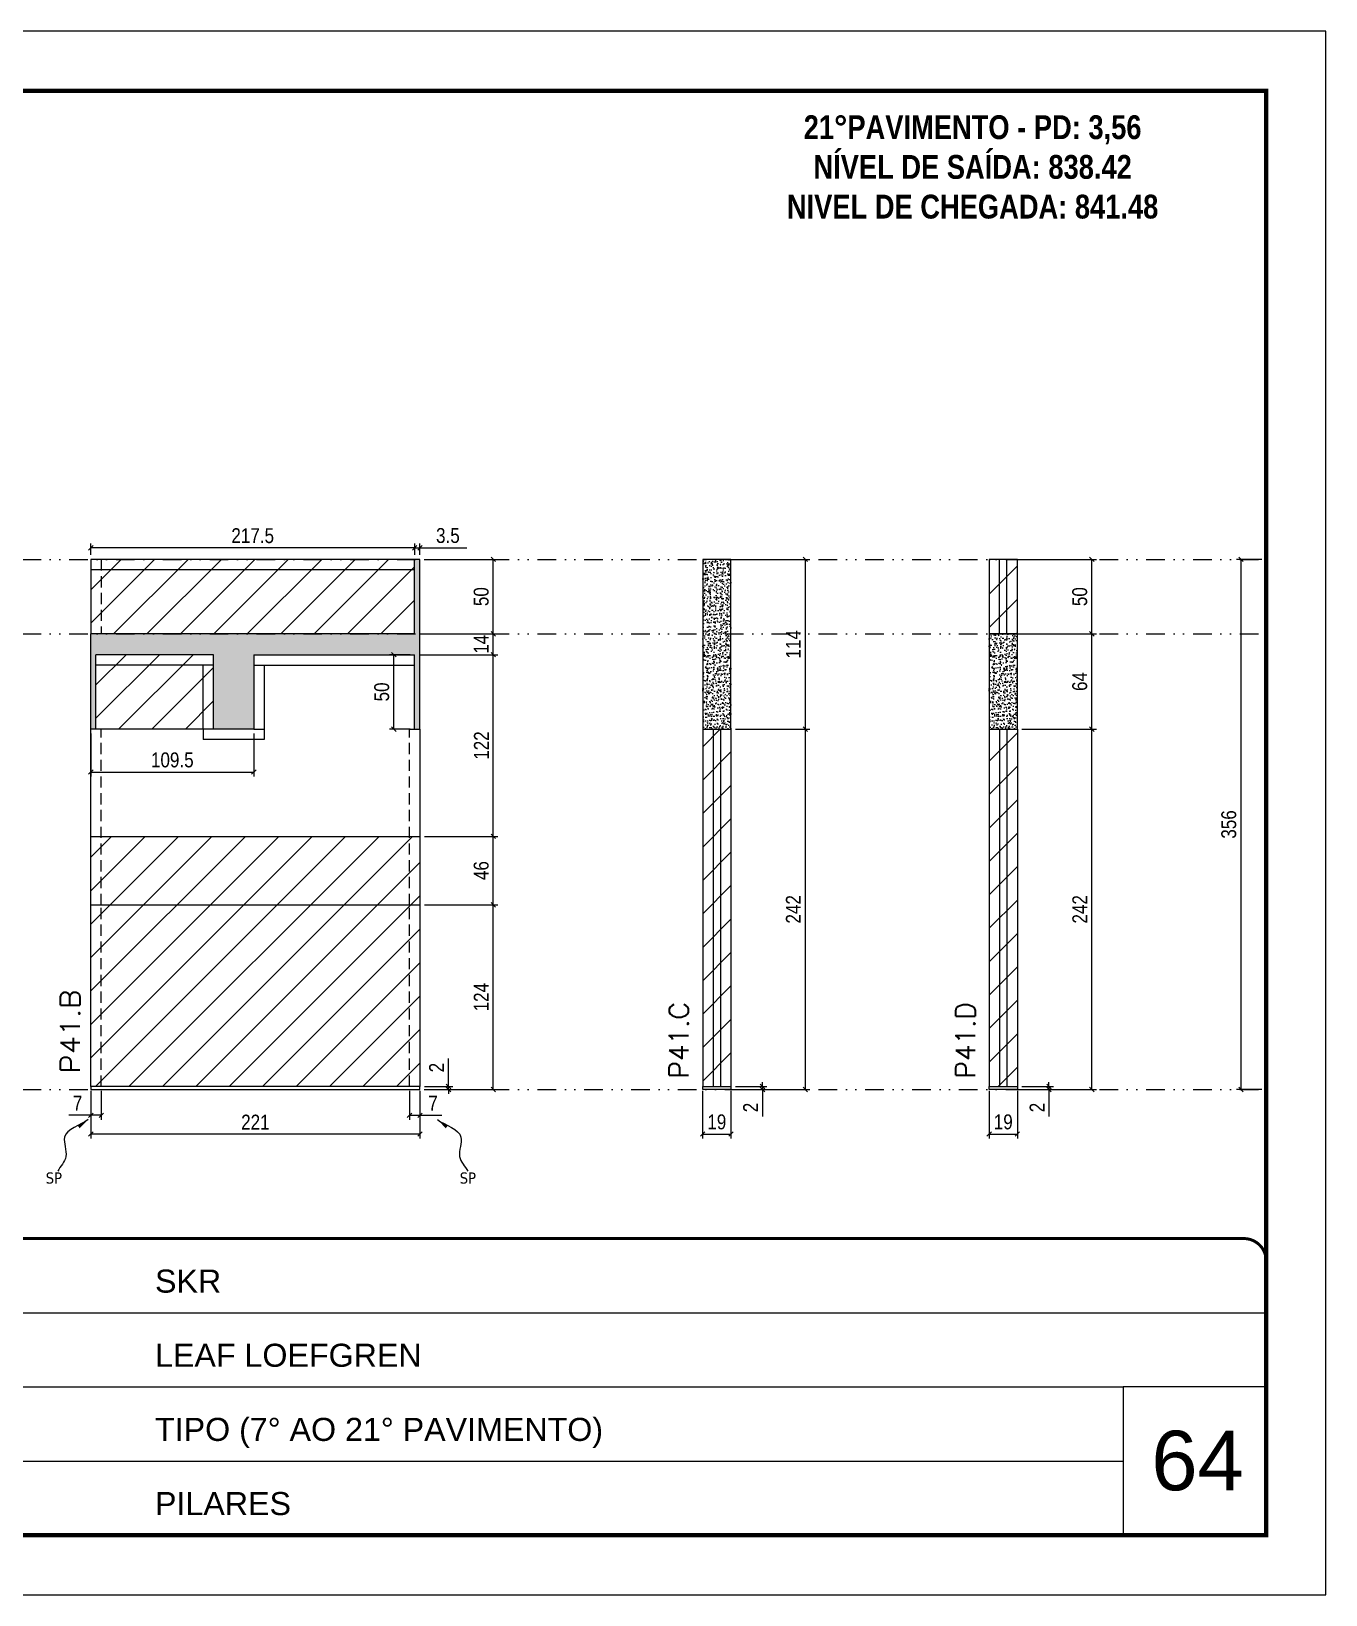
# Model space of a CAD drawing. Extents: x 14400 to 27878, y -21631 to 6985.
# Drawn here: x 19784 to 20653, y -11294 to -10244 of the extents above; entities that cross this region are included whole.
import ezdxf

# ---------------------------------------------------------------- set-up
doc = ezdxf.new("R2010")
doc.units = 0
for name, pattern in [('CONTINUO', [0]), ('DASHED', [0.75, 0.5, -0.25]), ('DIVIDE2', [0.625, 0.25, -0.125, 0, -0.125, 0, -0.125]), ('HIDDEN', [0.375, 0.25, -0.125])]:
    doc.linetypes.add(name, pattern=pattern)
for name, color, linetype, lineweight in [('CARIMBO', 255, 'Continuous', 9), ('Folhas', 255, 'Continuous', 9), ('Hachura', 251, 'Continuous', 9), ('SARRAFO DE PRESSAO', 251, 'DASHED', 9), ('Texto Seção', 7, 'Continuous', 15)]:
    doc.layers.add(name, color=color, linetype=linetype, lineweight=lineweight)
for name, color, linetype in [('COTA', 241, 'Continuous'), ('NOMENCLATURA', 7, 'Continuous'), ('Nível', 160, 'Continuous'), ('Painéis', 200, 'Continuous'), ('SARR_2.2x7', 40, 'Continuous'), ('Sarrafo de Pressão', 42, 'HIDDEN'), ('texto', 7, 'Continuous')]:
    doc.layers.add(name, color=color, linetype=linetype)
doc.styles.add('ARIAL', font='arial.ttf')
doc.styles.add('COTA TECNICA', font='techl___.ttf', dxfattribs={"height": 10})
doc.styles.add('COTA TECNICA-50', font='techl___.ttf', dxfattribs={"height": 10})
doc.styles.add('REGUA-120', font='ROMANS.shx', dxfattribs={"height": 15})
doc.styles.add('ROMANC', font='techb___.ttf', dxfattribs={"height": 2.5})
doc.styles.get("Standard").update_dxf_attribs({"font": 'arial.ttf'})
doc.dimstyles.new('COTA PAINEL-50', dxfattribs={"dimtxt": 10, "dimasz": 3, "dimexe": 3, "dimexo": 3, "dimgap": 3, "dimtad": 1, "dimdec": 1, "dimzin": 12, "dimdsep": 46, "dimtxsty": 'COTA TECNICA-50', "dimblk1": 'OBLIQUE', "dimblk2": 'OBLIQUE', "dimsah": 1, "dimcen": 0.9, "dimclrd": 4, "dimclre": 4, "dimclrt": 240, "dimadec": 1, "dimazin": 3, "dimtfac": 1, "dimtdec": 1, "dimtmove": 0, "dimatfit": 3, "dimfxl": 1, "dimtolj": 1, "dimtzin": 12, "dimarcsym": 0})
doc.dimstyles.new('PAINEL', dxfattribs={"dimtxt": 10, "dimasz": 3, "dimexe": 3, "dimexo": 3, "dimgap": 3, "dimtad": 1, "dimdec": 1, "dimzin": 12, "dimdsep": 46, "dimtxsty": 'COTA TECNICA', "dimblk1": 'OBLIQUE', "dimblk2": 'OBLIQUE', "dimsah": 1, "dimcen": 0.9, "dimclrd": 4, "dimclre": 4, "dimclrt": 240, "dimadec": 1, "dimazin": 3, "dimtfac": 1, "dimtdec": 1, "dimtmove": 0, "dimatfit": 3, "dimfxl": 1, "dimtolj": 1, "dimtzin": 12, "dimarcsym": 0})
doc.dimstyles.get("Standard").update_dxf_attribs({"dimtxt": 0.18, "dimasz": 0.18, "dimexe": 0.18, "dimexo": 0.0625, "dimgap": 0.09, "dimtad": 0, "dimtih": 1, "dimtoh": 1, "dimdec": 4, "dimzin": 0, "dimdsep": 46, "dimtxsty": 'Standard', "dimcen": 0.09, "dimadec": 0, "dimazin": 0, "dimtfac": 1, "dimtdec": 4, "dimtofl": 0, "dimtmove": 0, "dimatfit": 3, "dimfxl": 1, "dimtolj": 1, "dimtzin": 0, "dimarcsym": 0})

# ---------------------------------------------------------------- blocks, each defined once
blk = doc.blocks.new('9999999999')
at = {"color": 30, "linetype": 'CONTINUO'}
for p, q in [((98564.6, 34379.6), (99584, 34379.6)), ((98564.6, 34329.8), (99488, 34329.8)), ((99584, 34329.8), (99488, 34329.8)), ((99488, 34329.8), (99488, 34230.2)), ((98564.6, 34280), (99488, 34280))]:
    blk.add_line(p, q, dxfattribs=at)
at = {"color": 30, "linetype": 'CONTINUO', "const_width": 2}
blk.add_lwpolyline([(99584, 34230.2), (99584, 34414.4, 0.414214), (99569, 34429.4), (98229, 34429.4, 0.414214), (98214, 34414.4), (98214, 34245.2, 0.414214), (98229, 34230.2), (99584, 34230.2)], format="xyb", dxfattribs=at)
at = {"layer": 'Folhas'}
blk.add_lwpolyline([(98139, 34190.2), (99624, 34190.2), (99624, 35240.2), (98139, 35240.2)], close=True, dxfattribs=at)
at = {"layer": 'Folhas', "color": 30, "const_width": 3}
blk.add_lwpolyline([(98214, 34230.2), (99584, 34230.2), (99584, 35200.2), (98214, 35200.2)], close=True, dxfattribs=at)
at = {"color": 7, "linetype": 'Continuous', "ltscale": 5, "style": 'ARIAL'}
for s, height, p in [('SKR', 15.48, (98837.7, 34393.1)), ('LEAF LOEFGREN', 15.483, (98837.7, 34343.3)), ('TIPO (7° AO 21° PAVIMENTO)', 15.483, (98837.7, 34293.5)), ('PILARES', 15.48, (98837.7, 34243.7))]:
    blk.add_text(s, height=height, dxfattribs=at).set_placement(p)
blk = doc.blocks.new('_Oblique')
at = {"color": 0, "linetype": 'ByBlock', "lineweight": -2}
blk.add_line((-0.5, -0.5), (0.5, 0.5), dxfattribs=at)
blk = doc.blocks.new('*D4789')
at = {"layer": 'COTA', "color": 4, "lineweight": -2, "transparency": 16777216}
for p, q in [((20235, -10955.6), (20235, -10987.5)), ((20254, -10955.6), (20254, -10987.5)), ((20235, -10984.5), (20254, -10984.5))]:
    blk.add_line(p, q, dxfattribs=at)
at = {"layer": 'Defpoints', "color": 0, "transparency": 16777216}
for p in [(20235, -10952.6), (20254, -10952.6), (20254, -10984.5)]:
    blk.add_point(p, dxfattribs=at)
at = {"layer": 'COTA', "color": 4, "lineweight": -2, "transparency": 16777216, "xscale": 3, "yscale": 3, "zscale": 3, "rotation": 180}
blk.add_blockref('_Oblique', (20235, -10984.5), dxfattribs=at)
at = {"layer": 'COTA', "color": 4, "lineweight": -2, "transparency": 16777216, "xscale": 3, "yscale": 3, "zscale": 3}
blk.add_blockref('_Oblique', (20254, -10984.5), dxfattribs=at)
at = {"layer": 'COTA', "color": 240, "transparency": 16777216, "insert": (20244.5, -10976.4), "char_height": 10, "attachment_point": 5, "style": 'COTA TECNICA'}
blk.add_mtext('\\A1;19', dxfattribs=at)
blk = doc.blocks.new('*D4790')
at = {"layer": 'COTA', "color": 4, "lineweight": -2, "transparency": 16777216}
for p, q in [((20275.2, -10952.6), (20275.2, -10949.6)), ((20257, -10952.6), (20278.2, -10952.6)), ((20257, -10954.6), (20278.2, -10954.6)), ((20275.2, -10952.6), (20275.2, -10954.6)), ((20275.2, -10954.6), (20275.2, -10972.7))]:
    blk.add_line(p, q, dxfattribs=at)
at = {"layer": 'Defpoints', "color": 0, "transparency": 16777216}
for p in [(20254, -10952.6), (20254, -10954.6), (20275.2, -10952.6)]:
    blk.add_point(p, dxfattribs=at)
at = {"layer": 'COTA', "color": 4, "lineweight": -2, "transparency": 16777216, "xscale": 3, "yscale": 3, "zscale": 3}
for p, rotation in [((20275.2, -10952.6), 270), ((20275.2, -10954.6), 90)]:
    blk.add_blockref('_Oblique', p, dxfattribs=dict(at, rotation=rotation))
at = {"layer": 'COTA', "color": 240, "transparency": 16777216, "insert": (20267.2, -10966.7), "char_height": 10, "attachment_point": 5, "rotation": 90, "style": 'COTA TECNICA-50'}
blk.add_mtext('\\A1;2', dxfattribs=at)
blk = doc.blocks.new('*D4791')
at = {"layer": 'COTA', "color": 4, "lineweight": -2, "transparency": 16777216}
for p, q in [((20257, -10598.6), (20307, -10598.6)), ((20304, -10712.6), (20304, -10598.6)), ((20257, -10712.6), (20307, -10712.6))]:
    blk.add_line(p, q, dxfattribs=at)
at = {"layer": 'Defpoints', "color": 0, "transparency": 16777216}
for p in [(20254, -10598.6), (20304, -10598.6), (20254, -10712.6)]:
    blk.add_point(p, dxfattribs=at)
at = {"layer": 'COTA', "color": 4, "lineweight": -2, "transparency": 16777216, "xscale": 3, "yscale": 3, "zscale": 3}
for p, rotation in [((20304, -10598.6), 90), ((20304, -10712.6), 270)]:
    blk.add_blockref('_Oblique', p, dxfattribs=dict(at, rotation=rotation))
at = {"layer": 'COTA', "color": 240, "transparency": 16777216, "insert": (20295.9, -10655.6), "char_height": 10, "attachment_point": 5, "rotation": 90, "style": 'COTA TECNICA'}
blk.add_mtext('\\A1;114', dxfattribs=at)
blk = doc.blocks.new('*D4792')
at = {"layer": 'COTA', "color": 4, "lineweight": -2, "transparency": 16777216}
for p, q in [((20257, -10712.6), (20307, -10712.6)), ((20304, -10954.6), (20304, -10712.6)), ((20257, -10954.6), (20307, -10954.6))]:
    blk.add_line(p, q, dxfattribs=at)
at = {"layer": 'Defpoints', "color": 0, "transparency": 16777216}
for p in [(20254, -10712.6), (20304, -10712.6), (20254, -10954.6)]:
    blk.add_point(p, dxfattribs=at)
at = {"layer": 'COTA', "color": 4, "lineweight": -2, "transparency": 16777216, "xscale": 3, "yscale": 3, "zscale": 3}
for p, rotation in [((20304, -10712.6), 90), ((20304, -10954.6), 270)]:
    blk.add_blockref('_Oblique', p, dxfattribs=dict(at, rotation=rotation))
at = {"layer": 'COTA', "color": 240, "transparency": 16777216, "insert": (20295.9, -10833.6), "char_height": 10, "attachment_point": 5, "rotation": 90, "style": 'COTA TECNICA'}
blk.add_mtext('\\A1;242', dxfattribs=at)
blk = doc.blocks.new('*D4805')
at = {"layer": 'COTA', "color": 4, "lineweight": -2, "transparency": 16777216}
for p, q in [((20610.5, -10598.6), (20593.6, -10598.6)), ((20596.6, -10954.6), (20596.6, -10598.6)), ((20610.5, -10954.6), (20593.6, -10954.6))]:
    blk.add_line(p, q, dxfattribs=at)
at = {"layer": 'Defpoints', "color": 0, "transparency": 16777216}
for p in [(20596.6, -10598.6), (20613.5, -10598.6), (20613.5, -10954.6)]:
    blk.add_point(p, dxfattribs=at)
at = {"layer": 'COTA', "color": 4, "lineweight": -2, "transparency": 16777216, "xscale": 3, "yscale": 3, "zscale": 3}
for p, rotation in [((20596.6, -10598.6), 90), ((20596.6, -10954.6), 270)]:
    blk.add_blockref('_Oblique', p, dxfattribs=dict(at, rotation=rotation))
at = {"layer": 'COTA', "color": 240, "transparency": 16777216, "insert": (20588.4, -10776.6), "char_height": 10, "attachment_point": 5, "rotation": 90, "style": 'COTA TECNICA'}
blk.add_mtext('\\A1;356', dxfattribs=at)
blk = doc.blocks.new('*D4798')
at = {"layer": 'COTA', "color": 4, "lineweight": -2, "transparency": 16777216}
for p, q in [((19824.1, -10955.6), (19824.1, -10987.5)), ((20045.1, -10955.6), (20045.1, -10987.5)), ((20045.1, -10984.5), (19824.1, -10984.5))]:
    blk.add_line(p, q, dxfattribs=at)
at = {"layer": 'Defpoints', "color": 0, "transparency": 16777216}
for p in [(19824.1, -10952.6), (20045.1, -10952.6), (19824.1, -10984.5)]:
    blk.add_point(p, dxfattribs=at)
at = {"layer": 'COTA', "color": 4, "lineweight": -2, "transparency": 16777216, "xscale": 3, "yscale": 3, "zscale": 3, "rotation": 180}
blk.add_blockref('_Oblique', (19824.1, -10984.5), dxfattribs=at)
at = {"layer": 'COTA', "color": 4, "lineweight": -2, "transparency": 16777216, "xscale": 3, "yscale": 3, "zscale": 3}
blk.add_blockref('_Oblique', (20045.1, -10984.5), dxfattribs=at)
at = {"layer": 'COTA', "color": 240, "transparency": 16777216, "insert": (19934.6, -10976.5), "char_height": 10, "attachment_point": 5, "style": 'COTA TECNICA'}
blk.add_mtext('\\A1;221', dxfattribs=at)
blk = doc.blocks.new('*D4799')
at = {"layer": 'COTA', "color": 4, "lineweight": -2, "transparency": 16777216}
for p, q in [((20038.1, -10955.6), (20038.1, -10974.9)), ((20045.1, -10957.6), (20045.1, -10974.9)), ((20038.1, -10971.9), (20045.1, -10971.9)), ((20045.1, -10971.9), (20059.8, -10971.9))]:
    blk.add_line(p, q, dxfattribs=at)
at = {"layer": 'Defpoints', "color": 0, "transparency": 16777216}
for p in [(20038.1, -10952.6), (20045.1, -10954.6), (20045.1, -10971.9)]:
    blk.add_point(p, dxfattribs=at)
at = {"layer": 'COTA', "color": 4, "lineweight": -2, "transparency": 16777216, "xscale": 3, "yscale": 3, "zscale": 3, "rotation": 180}
blk.add_blockref('_Oblique', (20038.1, -10971.9), dxfattribs=at)
at = {"layer": 'COTA', "color": 4, "lineweight": -2, "transparency": 16777216, "xscale": 3, "yscale": 3, "zscale": 3}
blk.add_blockref('_Oblique', (20045.1, -10971.9), dxfattribs=at)
at = {"layer": 'COTA', "color": 240, "transparency": 16777216, "insert": (20053.9, -10963.8), "char_height": 10, "attachment_point": 5, "style": 'COTA TECNICA-50'}
blk.add_mtext('\\A1;7', dxfattribs=at)
blk = doc.blocks.new('*D4800')
at = {"layer": 'COTA', "color": 4, "lineweight": -2, "transparency": 16777216}
for p, q in [((19824.1, -10957.6), (19824.1, -10974.9)), ((19831.1, -10955.6), (19831.1, -10974.9)), ((19824.1, -10971.9), (19809.3, -10971.9)), ((19831.1, -10971.9), (19824.1, -10971.9))]:
    blk.add_line(p, q, dxfattribs=at)
at = {"layer": 'Defpoints', "color": 0, "transparency": 16777216}
for p in [(19824.1, -10954.6), (19831.1, -10952.6), (19824.1, -10971.9)]:
    blk.add_point(p, dxfattribs=at)
at = {"layer": 'COTA', "color": 4, "lineweight": -2, "transparency": 16777216, "xscale": 3, "yscale": 3, "zscale": 3, "rotation": 180}
blk.add_blockref('_Oblique', (19824.1, -10971.9), dxfattribs=at)
at = {"layer": 'COTA', "color": 4, "lineweight": -2, "transparency": 16777216, "xscale": 3, "yscale": 3, "zscale": 3}
blk.add_blockref('_Oblique', (19831.1, -10971.9), dxfattribs=at)
at = {"layer": 'COTA', "color": 240, "transparency": 16777216, "insert": (19815.2, -10963.8), "char_height": 10, "attachment_point": 5, "style": 'COTA TECNICA-50'}
blk.add_mtext('\\A1;7', dxfattribs=at)
blk = doc.blocks.new('*D4801')
at = {"layer": 'COTA', "color": 4, "lineweight": -2, "transparency": 16777216}
for p, q in [((20064.3, -10952.6), (20064.3, -10933.8)), ((20048.1, -10952.6), (20067.3, -10952.6)), ((20048.1, -10954.6), (20067.3, -10954.6)), ((20064.3, -10954.6), (20064.3, -10952.6)), ((20064.3, -10954.6), (20064.3, -10957.6))]:
    blk.add_line(p, q, dxfattribs=at)
at = {"layer": 'Defpoints', "color": 0, "transparency": 16777216}
for p in [(20045.1, -10952.6), (20045.1, -10954.6), (20064.3, -10954.6)]:
    blk.add_point(p, dxfattribs=at)
at = {"layer": 'COTA', "color": 4, "lineweight": -2, "transparency": 16777216, "xscale": 3, "yscale": 3, "zscale": 3}
for p, rotation in [((20064.3, -10952.6), 270), ((20064.3, -10954.6), 90)]:
    blk.add_blockref('_Oblique', p, dxfattribs=dict(at, rotation=rotation))
at = {"layer": 'COTA', "color": 240, "transparency": 16777216, "insert": (20056.3, -10939.9), "char_height": 10, "attachment_point": 5, "rotation": 90, "style": 'COTA TECNICA-50'}
blk.add_mtext('\\A1;2', dxfattribs=at)
blk = doc.blocks.new('*D4802')
at = {"layer": 'COTA', "color": 4, "linetype": 'ByBlock', "lineweight": -2, "transparency": 16777216}
for p, q in [((20048.1, -10830.6), (20097.4, -10830.6)), ((20094.4, -10954.6), (20094.4, -10830.6)), ((20048.1, -10954.6), (20097.4, -10954.6))]:
    blk.add_line(p, q, dxfattribs=at)
at = {"layer": 'Defpoints', "color": 0, "linetype": 'ByBlock', "transparency": 16777216}
for p in [(20045.1, -10830.6), (20094.4, -10830.6), (20045.1, -10954.6)]:
    blk.add_point(p, dxfattribs=at)
at = {"layer": 'COTA', "color": 4, "linetype": 'ByBlock', "lineweight": -2, "transparency": 16777216, "xscale": 3, "yscale": 3, "zscale": 3}
for p, rotation in [((20094.4, -10830.6), 90), ((20094.4, -10954.6), 270)]:
    blk.add_blockref('_Oblique', p, dxfattribs=dict(at, rotation=rotation))
at = {"layer": 'COTA', "color": 240, "linetype": 'ByBlock', "transparency": 16777216, "insert": (20086.3, -10892.6), "char_height": 10, "attachment_point": 5, "rotation": 90, "style": 'COTA TECNICA'}
blk.add_mtext('\\A1;124', dxfattribs=at)
blk = doc.blocks.new('*D4803')
at = {"layer": 'COTA', "color": 4, "lineweight": -2, "transparency": 16777216}
for p, q in [((20041.6, -10590.8), (20038.6, -10590.8)), ((20041.6, -10595.6), (20041.6, -10587.8)), ((20041.6, -10590.8), (20045.1, -10590.8)), ((20045.1, -10595.6), (20045.1, -10587.8)), ((20045.1, -10590.8), (20076.7, -10590.8))]:
    blk.add_line(p, q, dxfattribs=at)
at = {"layer": 'Defpoints', "color": 0, "transparency": 16777216}
for p in [(20045.1, -10590.8), (20041.6, -10598.6), (20045.1, -10598.6)]:
    blk.add_point(p, dxfattribs=at)
at = {"layer": 'COTA', "color": 4, "lineweight": -2, "transparency": 16777216, "xscale": 3, "yscale": 3, "zscale": 3}
blk.add_blockref('_Oblique', (20041.6, -10590.8), dxfattribs=at)
at = {"layer": 'COTA', "color": 4, "lineweight": -2, "transparency": 16777216, "xscale": 3, "yscale": 3, "zscale": 3, "rotation": 180}
blk.add_blockref('_Oblique', (20045.1, -10590.8), dxfattribs=at)
at = {"layer": 'COTA', "color": 240, "transparency": 16777216, "insert": (20063.9, -10582.6), "char_height": 10, "attachment_point": 5, "style": 'COTA TECNICA'}
blk.add_mtext('\\A1;3.5', dxfattribs=at)
blk = doc.blocks.new('*D4804')
at = {"layer": 'COTA', "color": 4, "lineweight": -2, "transparency": 16777216}
for p, q in [((19824.1, -10595.6), (19824.1, -10587.8)), ((20041.6, -10590.8), (19824.1, -10590.8)), ((20041.6, -10595.6), (20041.6, -10587.8))]:
    blk.add_line(p, q, dxfattribs=at)
at = {"layer": 'Defpoints', "color": 0, "transparency": 16777216}
for p in [(19824.1, -10590.8), (19824.1, -10598.6), (20041.6, -10598.6)]:
    blk.add_point(p, dxfattribs=at)
at = {"layer": 'COTA', "color": 4, "lineweight": -2, "transparency": 16777216, "xscale": 3, "yscale": 3, "zscale": 3, "rotation": 180}
blk.add_blockref('_Oblique', (19824.1, -10590.8), dxfattribs=at)
at = {"layer": 'COTA', "color": 4, "lineweight": -2, "transparency": 16777216, "xscale": 3, "yscale": 3, "zscale": 3}
blk.add_blockref('_Oblique', (20041.6, -10590.8), dxfattribs=at)
at = {"layer": 'COTA', "color": 240, "transparency": 16777216, "insert": (19932.8, -10582.7), "char_height": 10, "attachment_point": 5, "style": 'COTA TECNICA'}
blk.add_mtext('\\A1;217.5', dxfattribs=at)
blk = doc.blocks.new('*D4808')
at = {"layer": 'COTA', "color": 4, "lineweight": -2, "transparency": 16777216}
for p, q in [((20044.6, -10648.6), (20097.4, -10648.6)), ((20094.4, -10662.6), (20094.4, -10648.6)), ((20044.6, -10662.6), (20097.4, -10662.6))]:
    blk.add_line(p, q, dxfattribs=at)
at = {"layer": 'Defpoints', "color": 0, "transparency": 16777216}
for p in [(20041.6, -10648.6), (20094.4, -10648.6), (20041.6, -10662.6)]:
    blk.add_point(p, dxfattribs=at)
at = {"layer": 'COTA', "color": 4, "lineweight": -2, "transparency": 16777216, "xscale": 3, "yscale": 3, "zscale": 3}
for p, rotation in [((20094.4, -10648.6), 90), ((20094.4, -10662.6), 270)]:
    blk.add_blockref('_Oblique', p, dxfattribs=dict(at, rotation=rotation))
at = {"layer": 'COTA', "color": 240, "transparency": 16777216, "insert": (20086.3, -10655.6), "char_height": 10, "attachment_point": 5, "rotation": 90, "style": 'COTA TECNICA'}
blk.add_mtext('\\A1;14', dxfattribs=at)
blk = doc.blocks.new('*D4809')
at = {"layer": 'COTA', "color": 4, "lineweight": -2, "transparency": 16777216}
for p, q in [((20048.1, -10598.6), (20097.4, -10598.6)), ((20094.4, -10648.6), (20094.4, -10598.6)), ((20044.6, -10648.6), (20097.4, -10648.6))]:
    blk.add_line(p, q, dxfattribs=at)
at = {"layer": 'Defpoints', "color": 0, "transparency": 16777216}
for p in [(20045.1, -10598.6), (20094.4, -10598.6), (20041.6, -10648.6)]:
    blk.add_point(p, dxfattribs=at)
at = {"layer": 'COTA', "color": 4, "lineweight": -2, "transparency": 16777216, "xscale": 3, "yscale": 3, "zscale": 3}
for p, rotation in [((20094.4, -10598.6), 90), ((20094.4, -10648.6), 270)]:
    blk.add_blockref('_Oblique', p, dxfattribs=dict(at, rotation=rotation))
at = {"layer": 'COTA', "color": 240, "transparency": 16777216, "insert": (20086.3, -10623.6), "char_height": 10, "attachment_point": 5, "rotation": 90, "style": 'COTA TECNICA'}
blk.add_mtext('\\A1;50', dxfattribs=at)
blk = doc.blocks.new('*D4810')
at = {"layer": 'COTA', "color": 4, "lineweight": -2, "transparency": 16777216}
for p, q in [((19824.1, -10715.6), (19824.1, -10744.4)), ((19933.6, -10715.6), (19933.6, -10744.4)), ((19824.1, -10741.4), (19933.6, -10741.4))]:
    blk.add_line(p, q, dxfattribs=at)
at = {"layer": 'Defpoints', "color": 0, "transparency": 16777216}
for p in [(19824.1, -10712.6), (19933.6, -10712.6), (19933.6, -10741.4)]:
    blk.add_point(p, dxfattribs=at)
at = {"layer": 'COTA', "color": 4, "lineweight": -2, "transparency": 16777216, "xscale": 3, "yscale": 3, "zscale": 3, "rotation": 180}
blk.add_blockref('_Oblique', (19824.1, -10741.4), dxfattribs=at)
at = {"layer": 'COTA', "color": 4, "lineweight": -2, "transparency": 16777216, "xscale": 3, "yscale": 3, "zscale": 3}
blk.add_blockref('_Oblique', (19933.6, -10741.4), dxfattribs=at)
at = {"layer": 'COTA', "color": 240, "transparency": 16777216, "insert": (19878.8, -10733.3), "char_height": 10, "attachment_point": 5, "style": 'COTA TECNICA'}
blk.add_mtext('\\A1;109.5', dxfattribs=at)
blk = doc.blocks.new('*D4812')
at = {"layer": 'COTA', "color": 4, "lineweight": -2, "transparency": 16777216}
for p, q in [((20427.4, -10955.6), (20427.4, -10987.5)), ((20446.4, -10955.6), (20446.4, -10987.5)), ((20427.4, -10984.5), (20446.4, -10984.5))]:
    blk.add_line(p, q, dxfattribs=at)
at = {"layer": 'Defpoints', "color": 0, "transparency": 16777216}
for p in [(20427.4, -10952.6), (20446.4, -10952.6), (20446.4, -10984.5)]:
    blk.add_point(p, dxfattribs=at)
at = {"layer": 'COTA', "color": 4, "lineweight": -2, "transparency": 16777216, "xscale": 3, "yscale": 3, "zscale": 3, "rotation": 180}
blk.add_blockref('_Oblique', (20427.4, -10984.5), dxfattribs=at)
at = {"layer": 'COTA', "color": 4, "lineweight": -2, "transparency": 16777216, "xscale": 3, "yscale": 3, "zscale": 3}
blk.add_blockref('_Oblique', (20446.4, -10984.5), dxfattribs=at)
at = {"layer": 'COTA', "color": 240, "transparency": 16777216, "insert": (20436.9, -10976.4), "char_height": 10, "attachment_point": 5, "style": 'COTA TECNICA'}
blk.add_mtext('\\A1;19', dxfattribs=at)
blk = doc.blocks.new('*D4813')
at = {"layer": 'COTA', "color": 4, "lineweight": -2, "transparency": 16777216}
for p, q in [((20467.6, -10952.6), (20467.6, -10949.6)), ((20449.4, -10952.6), (20470.6, -10952.6)), ((20449.4, -10954.6), (20470.6, -10954.6)), ((20467.6, -10952.6), (20467.6, -10954.6)), ((20467.6, -10954.6), (20467.6, -10972.7))]:
    blk.add_line(p, q, dxfattribs=at)
at = {"layer": 'Defpoints', "color": 0, "transparency": 16777216}
for p in [(20446.4, -10952.6), (20446.4, -10954.6), (20467.6, -10952.6)]:
    blk.add_point(p, dxfattribs=at)
at = {"layer": 'COTA', "color": 4, "lineweight": -2, "transparency": 16777216, "xscale": 3, "yscale": 3, "zscale": 3}
for p, rotation in [((20467.6, -10952.6), 270), ((20467.6, -10954.6), 90)]:
    blk.add_blockref('_Oblique', p, dxfattribs=dict(at, rotation=rotation))
at = {"layer": 'COTA', "color": 240, "transparency": 16777216, "insert": (20459.6, -10966.7), "char_height": 10, "attachment_point": 5, "rotation": 90, "style": 'COTA TECNICA-50'}
blk.add_mtext('\\A1;2', dxfattribs=at)
blk = doc.blocks.new('*D4814')
at = {"layer": 'COTA', "color": 4, "lineweight": -2, "transparency": 16777216}
for p, q in [((20449.4, -10648.6), (20499.4, -10648.6)), ((20496.4, -10712.6), (20496.4, -10648.6)), ((20449.4, -10712.6), (20499.4, -10712.6))]:
    blk.add_line(p, q, dxfattribs=at)
at = {"layer": 'Defpoints', "color": 0, "transparency": 16777216}
for p in [(20446.4, -10648.6), (20496.4, -10648.6), (20446.4, -10712.6)]:
    blk.add_point(p, dxfattribs=at)
at = {"layer": 'COTA', "color": 4, "lineweight": -2, "transparency": 16777216, "xscale": 3, "yscale": 3, "zscale": 3}
for p, rotation in [((20496.4, -10648.6), 90), ((20496.4, -10712.6), 270)]:
    blk.add_blockref('_Oblique', p, dxfattribs=dict(at, rotation=rotation))
at = {"layer": 'COTA', "color": 240, "transparency": 16777216, "insert": (20488.3, -10680.6), "char_height": 10, "attachment_point": 5, "rotation": 90, "style": 'COTA TECNICA'}
blk.add_mtext('\\A1;64', dxfattribs=at)
blk = doc.blocks.new('*D4815')
at = {"layer": 'COTA', "color": 4, "lineweight": -2, "transparency": 16777216}
for p, q in [((20449.4, -10712.6), (20499.4, -10712.6)), ((20496.4, -10954.6), (20496.4, -10712.6)), ((20449.4, -10954.6), (20499.4, -10954.6))]:
    blk.add_line(p, q, dxfattribs=at)
at = {"layer": 'Defpoints', "color": 0, "transparency": 16777216}
for p in [(20446.4, -10712.6), (20496.4, -10712.6), (20446.4, -10954.6)]:
    blk.add_point(p, dxfattribs=at)
at = {"layer": 'COTA', "color": 4, "lineweight": -2, "transparency": 16777216, "xscale": 3, "yscale": 3, "zscale": 3}
for p, rotation in [((20496.4, -10712.6), 90), ((20496.4, -10954.6), 270)]:
    blk.add_blockref('_Oblique', p, dxfattribs=dict(at, rotation=rotation))
at = {"layer": 'COTA', "color": 240, "transparency": 16777216, "insert": (20488.3, -10833.6), "char_height": 10, "attachment_point": 5, "rotation": 90, "style": 'COTA TECNICA'}
blk.add_mtext('\\A1;242', dxfattribs=at)
blk = doc.blocks.new('*D4806')
at = {"layer": 'COTA', "color": 4, "lineweight": -2, "transparency": 16777216}
for p, q in [((20449.4, -10598.6), (20499.4, -10598.6)), ((20496.4, -10648.6), (20496.4, -10598.6)), ((20449.4, -10648.6), (20499.4, -10648.6))]:
    blk.add_line(p, q, dxfattribs=at)
at = {"layer": 'Defpoints', "color": 0, "transparency": 16777216}
for p in [(20446.4, -10598.6), (20496.4, -10598.6), (20446.4, -10648.6)]:
    blk.add_point(p, dxfattribs=at)
at = {"layer": 'COTA', "color": 4, "lineweight": -2, "transparency": 16777216, "xscale": 3, "yscale": 3, "zscale": 3}
for p, rotation in [((20496.4, -10598.6), 90), ((20496.4, -10648.6), 270)]:
    blk.add_blockref('_Oblique', p, dxfattribs=dict(at, rotation=rotation))
at = {"layer": 'COTA', "color": 240, "transparency": 16777216, "insert": (20488.3, -10623.6), "char_height": 10, "attachment_point": 5, "rotation": 90, "style": 'COTA TECNICA'}
blk.add_mtext('\\A1;50', dxfattribs=at)
blk = doc.blocks.new('*D4830')
at = {"layer": 'COTA', "color": 4, "lineweight": -2, "transparency": 16777216}
for p, q in [((20038.6, -10662.6), (20024.6, -10662.6)), ((20027.6, -10712.6), (20027.6, -10662.6)), ((20038.6, -10712.6), (20024.6, -10712.6))]:
    blk.add_line(p, q, dxfattribs=at)
at = {"layer": 'Defpoints', "color": 0, "transparency": 16777216}
for p in [(20027.6, -10662.6), (20041.6, -10662.6), (20041.6, -10712.6)]:
    blk.add_point(p, dxfattribs=at)
at = {"layer": 'COTA', "color": 4, "lineweight": -2, "transparency": 16777216, "xscale": 3, "yscale": 3, "zscale": 3}
for p, rotation in [((20027.6, -10662.6), 90), ((20027.6, -10712.6), 270)]:
    blk.add_blockref('_Oblique', p, dxfattribs=dict(at, rotation=rotation))
at = {"layer": 'COTA', "color": 240, "transparency": 16777216, "insert": (20019.5, -10687.6), "char_height": 10, "attachment_point": 5, "rotation": 90, "style": 'COTA TECNICA'}
blk.add_mtext('\\A1;50', dxfattribs=at)
blk = doc.blocks.new('*D4831')
at = {"layer": 'COTA', "color": 4, "lineweight": -2, "transparency": 16777216}
for p, q in [((20048.1, -10784.6), (20097.4, -10784.6)), ((20094.4, -10830.6), (20094.4, -10784.6)), ((20048.1, -10830.6), (20097.4, -10830.6))]:
    blk.add_line(p, q, dxfattribs=at)
at = {"layer": 'Defpoints', "color": 0, "transparency": 16777216}
for p in [(20045.1, -10784.6), (20094.4, -10784.6), (20045.1, -10830.6)]:
    blk.add_point(p, dxfattribs=at)
at = {"layer": 'COTA', "color": 4, "lineweight": -2, "transparency": 16777216, "xscale": 3, "yscale": 3, "zscale": 3}
for p, rotation in [((20094.4, -10784.6), 90), ((20094.4, -10830.6), 270)]:
    blk.add_blockref('_Oblique', p, dxfattribs=dict(at, rotation=rotation))
at = {"layer": 'COTA', "color": 240, "transparency": 16777216, "insert": (20086.3, -10807.6), "char_height": 10, "attachment_point": 5, "rotation": 90, "style": 'COTA TECNICA'}
blk.add_mtext('\\A1;46', dxfattribs=at)
blk = doc.blocks.new('*D4816')
at = {"layer": 'COTA', "color": 4, "lineweight": -2, "transparency": 16777216}
for p, q in [((20044.6, -10662.6), (20097.4, -10662.6)), ((20094.4, -10784.6), (20094.4, -10662.6)), ((20048.1, -10784.6), (20097.4, -10784.6))]:
    blk.add_line(p, q, dxfattribs=at)
at = {"layer": 'Defpoints', "color": 0, "transparency": 16777216}
for p in [(20041.6, -10662.6), (20094.4, -10662.6), (20045.1, -10784.6)]:
    blk.add_point(p, dxfattribs=at)
at = {"layer": 'COTA', "color": 4, "lineweight": -2, "transparency": 16777216, "xscale": 3, "yscale": 3, "zscale": 3}
for p, rotation in [((20094.4, -10662.6), 90), ((20094.4, -10784.6), 270)]:
    blk.add_blockref('_Oblique', p, dxfattribs=dict(at, rotation=rotation))
at = {"layer": 'COTA', "color": 240, "transparency": 16777216, "insert": (20086.4, -10723.6), "char_height": 10, "attachment_point": 5, "rotation": 90, "style": 'COTA TECNICA'}
blk.add_mtext('\\A1;122', dxfattribs=at)

msp = doc.modelspace()

# ---------------------------------------------------------------- hatches: boundary and pattern name
at = {"layer": 'COTA'}
h = msp.add_hatch(dxfattribs=at)
h.set_pattern_fill('AR-CONC', color=256, scale=0.03)
h.set_pattern_definition([(50, (3170, -5742.8755), (5.4655401, -0.4781726), [0.5715, -6.2865]), (355, (3170, -5742.8755), (-1.0573026, 5.7317054), [0.4572, -5.0292175]), (100.451445, (3170.4555, -5742.9154), (4.4082374, 5.2535326), [0.4857003, -5.3427073]), (46.1842, (3170, -5741.3515), (8.1323712, -1.2612698), [0.85725, -9.42975]), (96.63556, (3170.678, -5741.457), (7.122124, 7.4227837), [0.7285507, -8.0140682]), (351.18415, (3170, -5741.3515), (7.122124, 7.4227837), [0.685799, -7.543792]), (21, (3170.762, -5741.7325), (4.5484317, -3.067956), [0.5715, -6.2865]), (326, (3170.762, -5741.7325), (1.8540609, 5.525639), [0.4572, -5.0292]), (71.451445, (3171.141, -5741.988), (6.4024926, 2.457683), [0.4857003, -5.3426981]), (37.5, (3170, -5742.8755), (0.0926581, 2.53665117), [0, -4.96824, 0, -5.1054, 0, -5.04825]), (7.5, (3170, -5742.8755), (2.00458988, 3.00541724), [0, -2.91084, 0, -4.85394, 0, -1.92405]), (327.5, (3168.3007, -5742.8755), (4.06771786, -0.17186232), [0, -1.905, 0, -5.9436, 0, -7.8867]), (317.5, (3167.5387, -5742.8755), (4.44387544, 0.7627947), [0, -2.4765, 0, -3.94716, 0, -5.6007])])
h.paths.add_polyline_path([(19824.054, -10648.616), (19824.054, -10712.616), (19827.554, -10712.616), (19827.554, -10662.616), (19906.554, -10662.616), (19906.554, -10712.616), (19933.554, -10712.616), (19933.554, -10662.616), (20041.554, -10662.616), (20041.554, -10712.616), (20045.054, -10712.616), (20045.054, -10648.616)])
h.paths.add_polyline_path([(20041.554, -10648.616), (20045.054, -10648.616), (20045.054, -10598.616), (20041.554, -10598.616)])
h = msp.add_hatch(dxfattribs=at)
h.set_pattern_fill('AR-CONC', color=256, scale=0.03)
h.set_pattern_definition([(50, (-3.2387, -5418.8755), (5.4655401, -0.4781726), [0.5715, -6.2865]), (355, (-3.2387, -5418.8755), (-1.0573026, 5.7317054), [0.4572, -5.0292175]), (100.451445, (-2.783, -5418.9154), (4.4082374, 5.2535326), [0.4857003, -5.3427073]), (46.1842, (-3.239, -5417.3515), (8.1323712, -1.2612698), [0.85725, -9.42975]), (96.635558, (-2.561, -5417.457), (7.122124, 7.4227837), [0.7285507, -8.0140682]), (351.18415, (-3.239, -5417.3515), (7.122124, 7.4227837), [0.685799, -7.543792]), (21, (-2.4767, -5417.7325), (4.5484317, -3.0679559), [0.5715, -6.2865]), (326, (-2.4767, -5417.7325), (1.8540609, 5.525639), [0.4572, -5.0292]), (71.451445, (-2.0976, -5417.988), (6.4024926, 2.457683), [0.4857003, -5.3426981]), (37.5, (-3.2387, -5418.8755), (0.0926581, 2.53665117), [0, -4.96824, 0, -5.1054, 0, -5.04825]), (7.5, (-3.2387, -5418.8755), (2.00458988, 3.00541724), [0, -2.91084, 0, -4.85394, 0, -1.92405]), (327.5, (-4.938, -5418.8755), (4.06771786, -0.17186232), [0, -1.905, 0, -5.9436, 0, -7.8867]), (317.5, (-5.7, -5418.8755), (4.44387544, 0.76279473), [0, -2.4765, 0, -3.94716, 0, -5.6007])])
h.paths.add_polyline_path([(20254.009, -10598.616), (20235.009, -10598.616), (20235.009, -10712.616), (20254.009, -10712.616)])
h = msp.add_hatch(dxfattribs=at)
h.set_pattern_fill('AR-CONC', color=256, scale=0.03)
h.set_pattern_definition([(50, (189.1417, -5418.8755), (5.4655401, -0.4781726), [0.5715, -6.2865]), (355, (189.1417, -5418.8755), (-1.0573026, 5.7317054), [0.4572, -5.0292175]), (100.451445, (189.597, -5418.9154), (4.4082374, 5.2535326), [0.4857003, -5.3427073]), (46.1842, (189.142, -5417.3515), (8.1323712, -1.2612698), [0.85725, -9.42975]), (96.635558, (189.8194, -5417.457), (7.122124, 7.4227837), [0.7285507, -8.0140682]), (351.18415, (189.142, -5417.3515), (7.122124, 7.4227837), [0.685799, -7.543792]), (21, (189.9037, -5417.7325), (4.5484317, -3.0679559), [0.5715, -6.2865]), (326, (189.9037, -5417.7325), (1.8540609, 5.525639), [0.4572, -5.0292]), (71.451445, (190.283, -5417.988), (6.4024926, 2.457683), [0.4857003, -5.3426981]), (37.5, (189.1417, -5418.8755), (0.0926581, 2.53665117), [0, -4.96824, 0, -5.1054, 0, -5.04825]), (7.5, (189.1417, -5418.8755), (2.00458988, 3.00541724), [0, -2.91084, 0, -4.85394, 0, -1.92405]), (327.5, (187.4424, -5418.8755), (4.06771786, -0.17186232), [0, -1.905, 0, -5.9436, 0, -7.8867]), (317.5, (186.6804, -5418.8755), (4.44387544, 0.76279473), [0, -2.4765, 0, -3.94716, 0, -5.6007])])
h.paths.add_polyline_path([(20446.389, -10648.616), (20427.389, -10648.616), (20427.389, -10712.616), (20446.389, -10712.616)])
at = {"layer": 'Hachura'}
h = msp.add_hatch(dxfattribs=at)
h.set_pattern_fill('ANSI31', color=256, scale=5)
h.paths.add_polyline_path([(19495.846, -10648.616), (19605.346, -10648.616), (19605.346, -10598.616), (19387.846, -10598.616), (19387.846, -10712.616), (19495.846, -10712.616)])
h.paths.add_polyline_path([(19605.346, -10712.616), (19601.846, -10712.616), (19601.846, -10664.616), (19522.846, -10664.616), (19522.846, -10712.616), (19384.346, -10712.616), (19384.346, -10786.616), (19605.346, -10786.616)])
h.paths.add_polyline_path([(19605.346, -10786.616), (19384.346, -10786.616), (19384.346, -10830.616), (19605.346, -10830.616)])
h.paths.add_polyline_path([(19605.346, -10830.616), (19384.346, -10830.616), (19384.346, -10952.616), (19605.346, -10952.616)])
h.paths.add_polyline_path([(20045.054, -10830.616), (19824.054, -10830.616), (19824.054, -10952.616), (20045.054, -10952.616)])
h.paths.add_polyline_path([(20045.054, -10784.616), (19824.054, -10784.616), (19824.054, -10830.616), (20045.054, -10830.616)])
h.paths.add_polyline_path([(19906.554, -10662.616), (19827.554, -10662.616), (19827.554, -10712.616), (19906.554, -10712.616)])
h.paths.add_polyline_path([(20041.554, -10598.616), (19824.054, -10598.616), (19824.054, -10648.616), (20041.554, -10648.616)])
h.paths.add_polyline_path([(20254.009, -10712.616), (20235.009, -10712.616), (20235.009, -10952.616), (20254.009, -10952.616)])
h.paths.add_polyline_path([(20446.389, -10712.616), (20427.389, -10712.616), (20427.389, -10952.616), (20446.389, -10952.616)])
h.paths.add_polyline_path([(20446.389, -10598.616), (20427.389, -10598.616), (20427.389, -10648.616), (20446.389, -10648.616)])

# ---------------------------------------------------------------- linework, layer by layer
at = {"layer": 'COTA'}
for p, q in [((20045.054, -10598.616), (20041.554, -10598.616)), ((20045.054, -10712.616), (20045.054, -10598.616)), ((19824.054, -10712.616), (19824.054, -10648.616)), ((19899.554, -10712.616), (19899.554, -10719.616)), ((19933.554, -10712.616), (19940.554, -10712.616)), ((19940.554, -10712.616), (19940.554, -10719.616)), ((20038.054, -10712.616), (20041.554, -10712.616))]:
    msp.add_line(p, q, dxfattribs=at)
for points in [[(20235.009, -10712.616), (20254.009, -10712.616), (20254.009, -10598.616), (20235.009, -10598.616)], [(20427.389, -10712.616), (20446.389, -10712.616), (20446.389, -10648.616), (20427.389, -10648.616)]]:
    msp.add_lwpolyline(points, close=True, dxfattribs=at)
at = {"layer": 'Nível', "color": 4, "linetype": 'DIVIDE2', "ltscale": 50}
for p, q in [((19243.467, -10598.616), (20613.467, -10598.616)), ((19243.467, -10648.616), (20613.467, -10648.616)), ((19243.467, -10954.616), (20613.467, -10954.616))]:
    msp.add_line(p, q, dxfattribs=at)
at = {"layer": 'Painéis'}
for p, q in [((20041.554, -10598.616), (19824.054, -10598.616)), ((19824.054, -10598.616), (19824.054, -10648.616)), ((20041.554, -10648.616), (20041.554, -10598.616)), ((20041.554, -10648.616), (19824.054, -10648.616)), ((19827.554, -10712.616), (19827.554, -10662.616)), ((19906.554, -10662.616), (19827.554, -10662.616)), ((19906.554, -10712.616), (19906.554, -10662.616)), ((19933.554, -10662.616), (19933.554, -10712.616)), ((19933.554, -10662.616), (20041.554, -10662.616)), ((20041.554, -10712.616), (20041.554, -10662.616)), ((19824.054, -10952.616), (19824.054, -10712.616)), ((19933.554, -10712.616), (19824.054, -10712.616)), ((20041.554, -10712.616), (20045.054, -10712.616)), ((20045.054, -10712.616), (20045.054, -10952.616)), ((20235.009, -10712.616), (20235.009, -10952.616)), ((20235.009, -10712.616), (20254.009, -10712.616)), ((20254.009, -10712.616), (20254.009, -10952.616)), ((20427.389, -10712.616), (20427.389, -10952.616)), ((20427.389, -10712.616), (20446.389, -10712.616)), ((20446.389, -10712.616), (20446.389, -10952.616)), ((19824.054, -10784.616), (20045.054, -10784.616)), ((19824.054, -10830.616), (20045.054, -10830.616)), ((20235.009, -10952.616), (20254.009, -10952.616)), ((20235.009, -10954.616), (20235.009, -10952.616)), ((20254.009, -10954.616), (20235.009, -10954.616)), ((20254.009, -10952.616), (20254.009, -10954.616)), ((20427.389, -10952.616), (20446.389, -10952.616)), ((20427.389, -10954.616), (20427.389, -10952.616)), ((20446.389, -10954.616), (20427.389, -10954.616)), ((20446.389, -10952.616), (20446.389, -10954.616))]:
    msp.add_line(p, q, dxfattribs=at)
for points in [[(20427.389, -10648.616), (20446.389, -10648.616), (20446.389, -10598.616), (20427.389, -10598.616)], [(20045.054, -10952.616), (19824.054, -10952.616), (19824.054, -10954.616), (20045.054, -10954.616)]]:
    msp.add_lwpolyline(points, close=True, dxfattribs=at)
at = {"layer": 'SARR_2.2x7'}
for p, q in [((20434.389, -10648.616), (20434.389, -10598.616)), ((20439.389, -10648.616), (20439.389, -10598.616)), ((20041.554, -10605.616), (19824.054, -10605.616)), ((19906.554, -10669.616), (19827.554, -10669.616)), ((19899.554, -10712.616), (19899.554, -10669.616)), ((19933.554, -10669.616), (20041.554, -10669.616)), ((19940.554, -10669.616), (19940.554, -10712.616)), ((19940.554, -10719.616), (19899.554, -10719.616)), ((20242.009, -10712.616), (20242.009, -10952.616)), ((20247.009, -10712.616), (20247.009, -10952.616)), ((20434.389, -10712.616), (20434.389, -10952.616)), ((20439.389, -10712.616), (20439.389, -10952.616))]:
    msp.add_line(p, q, dxfattribs=at)
at = {"layer": 'Sarrafo de Pressão', "ltscale": 30}
for p, q in [((19831.054, -10598.616), (19831.054, -10648.616)), ((19831.054, -10830.616), (19831.054, -10712.616)), ((20038.054, -10830.616), (20038.054, -10712.616)), ((19831.054, -10952.616), (19831.054, -10830.616)), ((20038.054, -10952.616), (20038.054, -10830.616))]:
    msp.add_line(p, q, dxfattribs=at)

# ---------------------------------------------------------------- block references
at = {"layer": 'SARRAFO DE PRESSAO', "color": 6, "linetype": 'ByBlock'}
msp.add_blockref('9999999999', (-78970.511, -45484.104), dxfattribs=at)

# ---------------------------------------------------------------- texts
at = {"layer": 'CARIMBO', "style": 'ARIAL'}
msp.add_text('64', height=40, dxfattribs=at).set_placement((20536.328, -11223.755))
at = {"layer": 'NOMENCLATURA', "color": 2, "insert": (20416.306, -10300.314), "char_height": 16, "attachment_point": 2, "style": 'ROMANC'}
msp.add_mtext_dynamic_manual_height_columns('21°PAVIMENTO - PD: 3,56\\PNÍVEL DE SAÍDA: 838.42\\PNIVEL DE CHEGADA: 841.48', width=432.35115, gutter_width=1, heights=[0], dxfattribs=at)
at = {"layer": 'texto', "color": 0, "char_height": 7.5, "attachment_point": 5}
for insert in [(19799.277, -11014.107), (20077.301, -11014.107)]:
    msp.add_mtext('{\\fTahoma|b0|i0|c0|p34;\\C4;SP}', dxfattribs=dict(at, insert=insert))
at = {"layer": 'Texto Seção', "style": 'REGUA-120', "width": 1.1}
msp.add_text('P41.B', height=13, rotation=90, dxfattribs=at).set_placement((19816.805, -10943.853))
at = {"layer": 'Texto Seção', "char_height": 13, "width": 370.6998, "attachment_point": 7, "rotation": 90, "style": 'REGUA-120'}
for s, insert in [('P41.C', (20225.558, -10947.204)), ('P41.D', (20417.939, -10947.204))]:
    msp.add_mtext(s, dxfattribs=dict(at, insert=insert))

# ---------------------------------------------------------------- dimensions: what is measured, and where the dimension line sits
at = {"layer": 'COTA'}
for base, p1, p2, angle, dimstyle, picture, middle in [((19824.054, -10590.784), (20041.554, -10598.616), (19824.054, -10598.616), 180, 'PAINEL', '*D4804', (19932.804, -10582.674)), ((20045.054, -10590.784), (20041.554, -10598.616), (20045.054, -10598.616), 180, 'PAINEL', '*D4803', (20063.857, -10582.565)), ((20303.998, -10598.616), (20254.009, -10712.616), (20254.009, -10598.616), 90, 'PAINEL', '*D4791', (20295.925, -10655.616)), ((20496.378, -10598.616), (20446.389, -10648.616), (20446.389, -10598.616), 90, 'PAINEL', '*D4806', (20488.269, -10623.616)), ((20596.632, -10598.616), (20613.467, -10954.616), (20613.467, -10598.616), 90, 'PAINEL', '*D4805', (20588.413, -10776.616)), ((20496.378, -10648.616), (20446.389, -10712.616), (20446.389, -10648.616), 90, 'PAINEL', '*D4814', (20488.276, -10680.616)), ((20027.636, -10662.616), (20041.554, -10712.616), (20041.554, -10662.616), 90, 'PAINEL', '*D4830', (20019.526, -10687.616)), ((20303.998, -10712.616), (20254.009, -10954.616), (20254.009, -10712.616), 90, 'PAINEL', '*D4792', (20295.925, -10833.616)), ((20496.378, -10712.616), (20446.389, -10954.616), (20446.389, -10712.616), 90, 'PAINEL', '*D4815', (20488.305, -10833.616)), ((20094.421, -10784.616), (20045.054, -10830.616), (20045.054, -10784.616), 90, 'PAINEL', '*D4831', (20086.319, -10807.616)), ((19824.054, -10971.858), (19831.054, -10952.616), (19824.054, -10954.616), 180, 'COTA PAINEL-50', '*D4800', (19815.188, -10963.785))]:
    dim = msp.add_linear_dim(base=base, p1=p1, p2=p2, angle=angle, dimstyle=dimstyle, dxfattribs=at)
    dim.commit()
    dim.dimension.update_dxf_attribs({"geometry": picture, "text_midpoint": middle})
for base, p1, p2, angle, override, picture, middle in [((20094.421, -10598.616), (20041.554, -10648.616), (20045.054, -10598.616), 90, {"dimtmove": 1}, '*D4809', (20086.312, -10623.616)), ((20094.421, -10662.616), (20045.054, -10784.616), (20041.554, -10662.616), 90, {"dimtmove": 1}, '*D4816', (20086.363, -10723.616)), ((19824.054, -10984.51), (20045.054, -10952.616), (19824.054, -10952.616), 180, {"dimarcsym": 2}, '*D4798', (19934.554, -10976.452))]:
    dim = msp.add_linear_dim(base=base, p1=p1, p2=p2, angle=angle, dimstyle='PAINEL', override=override, dxfattribs=at)
    dim.commit()
    dim.dimension.update_dxf_attribs({"geometry": picture, "text_midpoint": middle})
dim = msp.add_linear_dim(base=(20094.421, -10648.616), p1=(20041.554, -10662.616), p2=(20041.554, -10648.616), angle=90, dimstyle='PAINEL', override={"dimtmove": 1}, dxfattribs=at)
dim.commit()
dim.dimension.update_dxf_attribs({"geometry": '*D4808', "text_midpoint": (20094.421, -10655.616), "dimtype": 160})
for base, p1, p2, dimstyle, picture, middle in [((19933.554, -10741.413), (19824.054, -10712.616), (19933.554, -10712.616), 'PAINEL', '*D4810', (19878.804, -10733.274)), ((20045.054, -10971.858), (20038.054, -10952.616), (20045.054, -10954.616), 'COTA PAINEL-50', '*D4799', (20053.919, -10963.785))]:
    dim = msp.add_linear_dim(base=base, p1=p1, p2=p2, dimstyle=dimstyle, dxfattribs=at)
    dim.commit()
    dim.dimension.update_dxf_attribs({"geometry": picture, "text_midpoint": middle})
at = {"layer": 'COTA', "linetype": 'ByBlock'}
dim = msp.add_aligned_dim(p1=(20045.054, -10954.616), p2=(20045.054, -10830.616), distance=-49.367, dimstyle='PAINEL', dxfattribs=at)
dim.commit()
dim.dimension.update_dxf_attribs({"geometry": '*D4802', "text_midpoint": (20086.348, -10892.616)})
at = {"layer": 'COTA'}
for base, p1, p2, picture, middle in [((20064.312, -10954.616), (20045.054, -10952.616), (20045.054, -10954.616), '*D4801', (20064.312, -10939.869)), ((20275.202, -10952.616), (20254.009, -10954.616), (20254.009, -10952.616), '*D4790', (20275.202, -10966.672)), ((20467.582, -10952.616), (20446.389, -10954.616), (20446.389, -10952.616), '*D4813', (20467.582, -10966.672))]:
    dim = msp.add_linear_dim(base=base, p1=p1, p2=p2, angle=90, dimstyle='COTA PAINEL-50', dxfattribs=at)
    dim.commit()
    dim.dimension.update_dxf_attribs({"geometry": picture, "text_midpoint": middle, "dimtype": 160})
for base, p1, p2, picture, middle in [((20254.009, -10984.51), (20235.009, -10952.616), (20254.009, -10952.616), '*D4789', (20244.509, -10976.423)), ((20446.389, -10984.51), (20427.389, -10952.616), (20446.389, -10952.616), '*D4812', (20436.889, -10976.423))]:
    dim = msp.add_linear_dim(base=base, p1=p1, p2=p2, dimstyle='PAINEL', override={"dimarcsym": 2}, dxfattribs=at)
    dim.commit()
    dim.dimension.update_dxf_attribs({"geometry": picture, "text_midpoint": middle})

# ---------------------------------------------------------------- leaders
at = {"layer": 'COTA', "path_type": 1}
for points in [[(19822.225, -10974.797), (19806.44, -10986.632), (19807.365, -10999.638), (19801.812, -11009.42)], [(20056.883, -10974.797), (20072.668, -10986.632), (20071.743, -10999.638), (20077.296, -11009.42)]]:
    msp.add_leader(points, dimstyle='Standard', override={"dimasz": 8}, dxfattribs=at)

doc.saveas('drawing.dxf')
